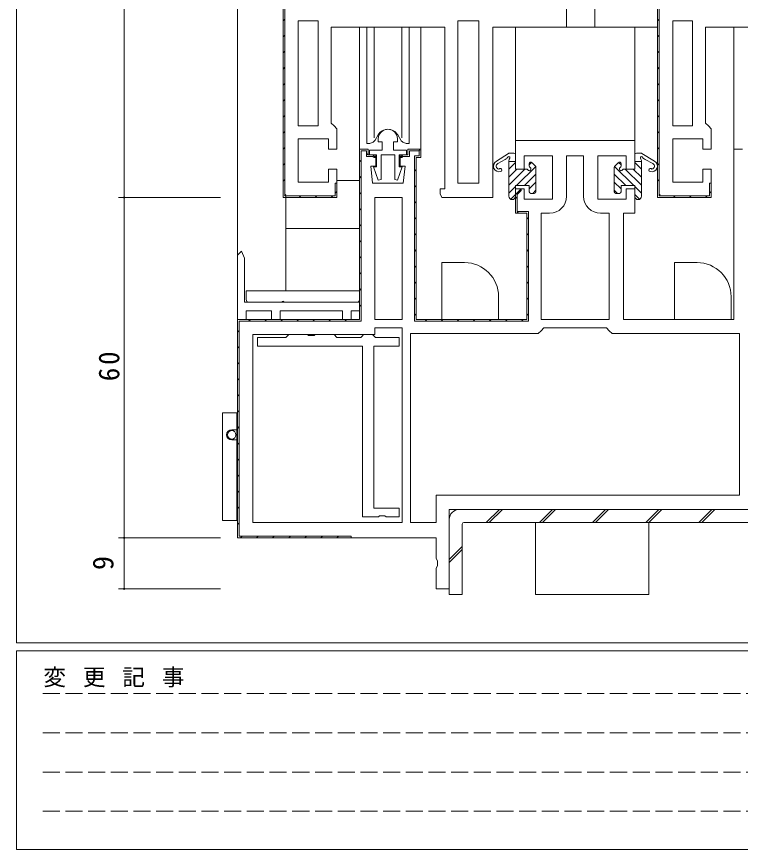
# Model space of a CAD drawing. Units: millimetres on the paper. Extents: x -420 to 373, y -297 to 267.
# Drawn here: x -417.7 to -290.1, y -297 to -150.2 of the extents above; entities that cross this region are included whole.
import ezdxf
from ezdxf.enums import TextEntityAlignment as Align

# ---------------------------------------------------------------- set-up
doc = ezdxf.new("R2010")
doc.units = ezdxf.units.MM
doc.linetypes.add('DASHED3', pattern=[4, 3, -1])
for name, color, linetype, lineweight in [('0-1_YKK_ZWAK', 7, 'Continuous', 9), ('0-3_YKK_12', 2, 'Continuous', 9), ('0-4_YKK_D', 6, 'Continuous', 9), ('0-6_YKK_13', 4, 'Continuous', 9), ('0-7_YKK_11', 7, 'Continuous', 9)]:
    doc.layers.add(name, color=color, linetype=linetype, lineweight=lineweight)
doc.styles.add('ＭＳ ゴシック', font='')
doc.styles.get('ＭＳ ゴシック').set_extended_font_data('MS Gothic')

msp = doc.modelspace()

# ---------------------------------------------------------------- linework, layer by layer
at = {"layer": '0-1_YKK_ZWAK'}
for p, q in [((-417.7, -260.575), (-417.7, 264.425)), ((352.3, -260.575), (-417.7, -260.575)), ((-417.7, -296.975), (-417.7, -261.975)), ((314.5, -261.975), (-417.7, -261.975)), ((-417.7, -296.975), (314.5, -296.975))]:
    msp.add_line(p, q, dxfattribs=at)
at = {"layer": '0-1_YKK_ZWAK', "linetype": 'DASHED3'}
for p, q in [((-413.101, -269.488), (-164.909, -269.488)), ((-413.101, -276.416), (-164.909, -276.416)), ((-413.101, -283.345), (-164.909, -283.345)), ((-413.101, -290.274), (-164.909, -290.274))]:
    msp.add_line(p, q, dxfattribs=at)
at = {"layer": '0-3_YKK_12'}
for p, q in [((-378.746, -192.252), (-378.746, 2.294)), ((-315.761, -152.052), (-315.761, 2.294)), ((-357.246, -174.052), (-357.246, -152.052)), ((-346.446, -174.052), (-346.446, -152.052)), ((-329.746, -172.552), (-329.746, -152.052)), ((-321.236, -152.052), (-304.746, -152.052)), ((-308.746, -172.552), (-308.746, -152.052)), ((-291.246, -174.375), (-291.246, -152.052))]:
    msp.add_line(p, q, dxfattribs=at)
at = {"layer": '0-4_YKK_D'}
for p, q in [((-398.746, -92.052), (-398.746, -182.052)), ((-381.746, -182.052), (-399.746, -182.052)), ((-381.746, -182.052), (-399.746, -182.052)), ((-398.746, -182.052), (-398.746, -242.052)), ((-381.746, -242.052), (-399.746, -242.052)), ((-381.746, -242.052), (-399.746, -242.052)), ((-398.746, -251.052), (-398.746, -242.052)), ((-381.746, -251.052), (-399.746, -251.052))]:
    msp.add_line(p, q, dxfattribs=at)
for centre, start, end in [((-398.746, -182.052), 90, 270), ((-398.746, -182.052), 90, 270), ((-398.746, -182.052), 270, 90), ((-398.746, -182.052), 270, 90), ((-398.746, -242.052), 90, 270), ((-398.746, -242.052), 90, 270), ((-398.746, -242.052), 270, 90), ((-398.746, -242.052), 270, 90), ((-398.746, -251.052), 90, 270), ((-398.746, -251.052), 270, 90)]:
    msp.add_arc(centre, 0.106, start, end, dxfattribs=at)
at = {"layer": '0-6_YKK_13'}
for p, q in [((-355.996, -172.55), (-355.996, -152.052)), ((-354.684, -171.55), (-354.684, -152.052)), ((-349.808, -152.052), (-349.808, -171.55)), ((-348.496, -152.052), (-348.496, -172.55)), ((-353.978, -171.05), (-354.502, -171.957)), ((-350.514, -171.05), (-349.99, -171.957)), ((-355.996, -172.55), (-355.446, -172.55)), ((-355.446, -172.55), (-355.026, -172.396)), ((-349.046, -172.55), (-349.466, -172.396)), ((-349.046, -172.55), (-348.496, -172.55)), ((-333.134, -175.68), (-331.014, -174.293)), ((-330.869, -174.256), (-330.046, -174.256)), ((-329.746, -177.052), (-329.746, -174.556)), ((-308.746, -177.052), (-308.746, -174.556)), ((-307.623, -174.256), (-308.446, -174.256)), ((-305.263, -175.68), (-307.478, -174.293)), ((-331.565, -175.35), (-332.855, -176.099)), ((-330.946, -175.722), (-329.746, -175.722)), ((-330.946, -181.852), (-330.946, -175.722)), ((-329.746, -175.884), (-330.946, -177.084)), ((-326.915, -175.882), (-327.343, -176.31)), ((-326.834, -175.94), (-326.234, -176.54)), ((-311.658, -175.94), (-312.258, -176.54)), ((-311.576, -175.882), (-311.149, -176.31)), ((-307.546, -175.722), (-308.746, -175.722)), ((-308.746, -175.884), (-307.546, -177.084)), ((-307.546, -181.852), (-307.546, -175.722)), ((-306.927, -175.35), (-305.542, -176.099)), ((-328.085, -177.052), (-330.946, -179.913)), ((-329.5, -177.052), (-330.946, -178.499)), ((-327.866, -177.052), (-329.746, -177.052)), ((-326.2, -176.581), (-329.571, -179.952)), ((-327.346, -176.533), (-327.346, -176.152)), ((-326.146, -181.052), (-326.146, -176.752)), ((-312.346, -181.052), (-312.346, -176.752)), ((-312.292, -176.581), (-308.921, -179.952)), ((-311.146, -176.533), (-311.146, -176.152)), ((-310.626, -177.052), (-308.746, -177.052)), ((-310.406, -177.052), (-307.546, -179.913)), ((-308.992, -177.052), (-307.546, -178.499)), ((-361.246, -179.052), (-357.246, -179.052)), ((-357.246, -179.052), (-357.246, -200.052)), ((-326.146, -177.941), (-328.157, -179.952)), ((-312.346, -177.941), (-310.335, -179.952)), ((-329.746, -180.127), (-330.946, -181.327)), ((-327.346, -179.952), (-329.748, -179.952)), ((-329.746, -179.952), (-329.746, -181.852)), ((-326.146, -179.355), (-327.346, -180.555)), ((-327.346, -181.052), (-327.346, -179.952)), ((-312.346, -179.355), (-311.146, -180.555)), ((-311.146, -181.052), (-311.146, -179.952)), ((-311.146, -179.952), (-308.743, -179.952)), ((-308.746, -179.952), (-308.746, -181.852)), ((-308.746, -180.127), (-307.546, -181.327)), ((-370.246, -181.918), (-370.246, -198.552)), ((-329.746, -181.541), (-330.6, -182.396)), ((-326.446, -181.352), (-327.046, -181.352)), ((-326.146, -180.77), (-326.729, -181.352)), ((-312.346, -180.77), (-311.763, -181.352)), ((-312.046, -181.352), (-311.446, -181.352)), ((-308.746, -181.541), (-307.891, -182.396)), ((-370.246, -187.552), (-357.246, -187.552)), ((-342.746, -193.552), (-338.746, -193.552)), ((-342.746, -203.552), (-342.746, -193.552)), ((-301.746, -193.552), (-297.746, -193.552)), ((-301.746, -203.552), (-301.746, -193.552)), ((-377.246, -198.552), (-357.246, -198.552)), ((-377.246, -198.552), (-377.246, -200.052)), ((-332.746, -199.552), (-332.746, -203.552)), ((-291.746, -199.552), (-291.746, -203.552)), ((-376.746, -200.552), (-370.946, -200.552)), ((-370.546, -200.552), (-357.746, -200.552)), ((-334.746, -203.552), (-342.746, -203.552)), ((-332.746, -203.552), (-334.746, -203.552)), ((-293.746, -203.552), (-301.746, -203.552)), ((-291.746, -203.552), (-293.746, -203.552)), ((-381.392, -220.007), (-381.392, -239.007)), ((-378.892, -221.507), (-378.746, -221.507)), ((-379.792, -223.007), (-378.892, -223.007)), ((-379.792, -224.807), (-378.892, -224.807)), ((-260.446, -237.052), (-339.646, -237.052)), ((-334.907, -239.352), (-332.607, -237.052)), ((-334.377, -239.352), (-332.077, -237.052)), ((-325.538, -239.352), (-323.238, -237.052)), ((-325.008, -239.352), (-322.708, -237.052)), ((-316.169, -239.352), (-313.869, -237.052)), ((-315.638, -239.352), (-313.338, -237.052)), ((-306.8, -239.352), (-304.5, -237.052)), ((-306.269, -239.352), (-303.969, -237.052)), ((-297.431, -239.352), (-295.131, -237.052)), ((-296.9, -239.352), (-294.6, -237.052)), ((-381.392, -239.007), (-378.892, -239.007)), ((-378.892, -238.507), (-378.746, -238.507)), ((-341.446, -238.852), (-341.446, -252.052)), ((-339.146, -252.052), (-339.146, -239.652)), ((-260.446, -239.352), (-338.846, -239.352)), ((-326.246, -239.352), (-326.246, -252.052)), ((-341.446, -245.891), (-339.146, -243.591)), ((-341.446, -246.422), (-339.146, -244.122)), ((-339.146, -252.052), (-341.446, -252.052))]:
    msp.add_line(p, q, dxfattribs=at)
for points in [[(-381.392, -220.007), (-378.892, -220.007), (-378.892, -239.007)], [(-306.246, -239.352), (-306.246, -252.052), (-326.246, -252.052)]]:
    msp.add_lwpolyline(points, dxfattribs=at)
msp.add_circle((-379.792, -223.907), 0.75, dxfattribs=at)
for centre, radius, start, end in [((-352.246, -172.05), 2, 30, 149.99998), ((-355.368, -171.457), 1, 290.01273, 329.99998), ((-355.368, -171.457), 1, 316.21162, 329.99998), ((-349.124, -171.457), 1, 210, 249.98726), ((-349.124, -171.457), 1, 210, 223.78836), ((-330.869, -174.556), 0.3, 90, 118.87427), ((-330.046, -174.556), 0.3, 0, 90), ((-308.446, -174.556), 0.3, 90, 180), ((-307.623, -174.556), 0.3, 61.12572, 90), ((-332.651, -176.556), 1, 118.87427, 286.60155), ((-332.651, -176.556), 0.5, 113.99017, 264.81476), ((-331.972, -174.436), 1, 293.99017, 328.73001), ((-330.946, -175.059), 0.2, 326.44269, 148.73001), ((-329.946, -175.722), 1, 146.44269, 180), ((-327.046, -176.152), 0.3, 45, 180), ((-311.446, -176.152), 0.3, 0, 134.99998), ((-307.546, -175.059), 0.2, 31.26997, 213.5573), ((-308.546, -175.722), 1, 0, 33.5573), ((-306.52, -174.436), 1, 211.26997, 246.00981), ((-305.746, -176.556), 1, 253.39844, 61.12572), ((-305.746, -176.556), 0.5, 275.18523, 66.00981), ((-332.451, -177.227), 0.3, 286.60155, 144.81476), ((-327.866, -177.352), 0.3, 30, 90), ((-327.346, -177.052), 0.3, 210, 60), ((-327.046, -176.533), 0.3, 180, 239.99998), ((-326.446, -176.752), 0.3, 0, 45), ((-312.046, -176.752), 0.3, 134.99998, 180), ((-311.146, -177.052), 0.3, 120, 329.99998), ((-311.446, -176.533), 0.3, 300, 0), ((-310.626, -177.352), 0.3, 90, 149.99998), ((-305.946, -177.227), 0.3, 35.18523, 253.39844), ((-330.346, -181.852), 0.6, 180, 0), ((-327.046, -181.052), 0.3, 180, 270), ((-326.446, -181.052), 0.3, 270, 0), ((-312.046, -181.052), 0.3, 180, 270), ((-311.446, -181.052), 0.3, 270, 0), ((-308.146, -181.852), 0.6, 180, 0), ((-338.746, -199.552), 6, 0, 90), ((-297.746, -199.552), 6, 0, 90), ((-376.746, -200.052), 0.5, 180, 270), ((-370.746, -200.552), 0.2, 0, 180), ((-357.746, -200.052), 0.5, 270, 0), ((-379.792, -223.907), 0.9, 90, 270), ((-339.646, -238.852), 1.8, 90, 180), ((-338.846, -239.652), 0.3, 90, 180)]:
    msp.add_arc(centre, radius, start, end, dxfattribs=at)
at = {"layer": '0-7_YKK_11'}
for p, q in [((-370.746, -150.94), (-370.446, -150.64)), ((-368.046, -150.952), (-368.046, -169.452)), ((-336.246, -179.552), (-336.246, -150.952)), ((-304.746, -150.94), (-304.446, -150.64)), ((-302.046, -150.952), (-302.046, -169.452)), ((-370.746, -153.768), (-370.446, -153.468)), ((-304.746, -153.768), (-304.446, -153.468)), ((-370.746, -156.596), (-370.446, -156.296)), ((-304.746, -156.596), (-304.446, -156.296)), ((-370.746, -159.425), (-370.446, -159.125)), ((-304.746, -159.425), (-304.446, -159.125)), ((-370.746, -162.253), (-370.446, -161.953)), ((-304.746, -162.253), (-304.446, -161.953)), ((-370.746, -165.082), (-370.446, -164.782)), ((-304.746, -165.082), (-304.446, -164.782)), ((-370.746, -167.91), (-370.446, -167.61)), ((-304.746, -167.91), (-304.446, -167.61)), ((-370.746, -170.739), (-370.446, -170.439)), ((-304.746, -170.739), (-304.446, -170.439)), ((-370.746, -173.567), (-370.446, -173.267)), ((-355.973, -174.539), (-355.741, -174.307)), ((-346.835, -173.886), (-346.621, -173.672)), ((-304.746, -173.567), (-304.446, -173.267)), ((-370.746, -176.395), (-370.446, -176.095)), ((-357.246, -175.812), (-356.946, -175.512)), ((-347.246, -203.552), (-347.246, -175.052)), ((-304.746, -176.395), (-304.446, -176.095)), ((-347.546, -177.426), (-347.246, -177.126)), ((-370.746, -179.224), (-370.446, -178.924)), ((-357.246, -178.641), (-356.946, -178.341)), ((-304.746, -179.224), (-304.446, -178.924)), ((-347.546, -180.254), (-347.246, -179.954)), ((-370.453, -181.759), (-370.241, -181.547)), ((-367.917, -182.052), (-367.617, -181.752)), ((-365.089, -182.052), (-364.789, -181.752)), ((-362.261, -182.052), (-361.961, -181.752)), ((-361.546, -181.338), (-361.246, -181.038)), ((-357.246, -181.469), (-356.946, -181.169)), ((-329.746, -182.253), (-329.446, -181.953)), ((-304.453, -181.759), (-304.241, -181.547)), ((-301.918, -182.052), (-301.618, -181.752)), ((-299.089, -182.052), (-298.789, -181.752)), ((-296.261, -182.052), (-295.961, -181.752)), ((-295.546, -181.338), (-295.246, -181.038)), ((-349.746, -203.552), (-349.746, -182.052)), ((-347.546, -183.083), (-347.246, -182.783)), ((-357.246, -184.297), (-356.946, -183.998)), ((-329.466, -184.801), (-329.216, -184.552)), ((-314.746, -184.852), (-313.246, -184.852)), ((-313.246, -184.852), (-313.246, -203.552)), ((-347.546, -185.911), (-347.246, -185.611)), ((-327.746, -185.91), (-327.446, -185.61)), ((-357.246, -187.126), (-356.946, -186.826)), ((-347.546, -188.74), (-347.246, -188.44)), ((-327.746, -188.739), (-327.446, -188.439)), ((-357.246, -189.954), (-356.946, -189.654)), ((-347.546, -191.568), (-347.246, -191.268)), ((-327.746, -191.567), (-327.446, -191.267)), ((-357.246, -192.783), (-356.946, -192.483)), ((-347.546, -194.396), (-347.246, -194.096)), ((-327.746, -194.395), (-327.446, -194.095)), ((-357.246, -195.611), (-356.946, -195.311)), ((-357.246, -198.44), (-356.946, -198.14)), ((-347.546, -197.225), (-347.246, -196.925)), ((-327.746, -197.224), (-327.446, -196.924)), ((-357.246, -201.268), (-356.946, -200.968)), ((-347.546, -200.053), (-347.246, -199.753)), ((-327.746, -200.052), (-327.446, -199.752)), ((-378.746, -203.552), (-378.746, -242.052)), ((-376.801, -203.852), (-376.501, -203.552)), ((-373.972, -203.852), (-373.672, -203.552)), ((-371.144, -203.852), (-370.844, -203.552)), ((-368.315, -203.852), (-368.015, -203.552)), ((-365.487, -203.852), (-365.187, -203.552)), ((-362.659, -203.852), (-362.359, -203.552)), ((-359.83, -203.852), (-359.53, -203.552)), ((-347.546, -202.882), (-347.246, -202.582)), ((-345.688, -203.852), (-345.388, -203.552)), ((-342.86, -203.852), (-342.56, -203.552)), ((-340.031, -203.852), (-339.731, -203.552)), ((-337.203, -203.852), (-336.903, -203.552)), ((-334.374, -203.852), (-334.074, -203.552)), ((-331.546, -203.852), (-331.246, -203.552)), ((-328.717, -203.852), (-328.417, -203.552)), ((-327.746, -202.881), (-327.446, -202.581)), ((-349.746, -239.352), (-349.746, -205.052)), ((-378.746, -205.798), (-378.446, -205.497)), ((-378.746, -208.626), (-378.446, -208.326)), ((-378.746, -211.454), (-378.446, -211.154)), ((-378.746, -214.283), (-378.446, -213.983)), ((-378.746, -217.111), (-378.446, -216.811)), ((-378.746, -219.94), (-378.446, -219.64)), ((-378.746, -222.768), (-378.446, -222.468)), ((-378.746, -225.596), (-378.446, -225.296)), ((-378.746, -228.425), (-378.446, -228.125)), ((-378.746, -231.253), (-378.446, -230.953)), ((-378.746, -234.082), (-378.446, -233.782)), ((-378.746, -236.91), (-378.446, -236.61)), ((-341.446, -237.052), (-259.268, -237.052)), ((-378.746, -239.739), (-378.446, -239.439)), ((-378.231, -242.052), (-377.931, -241.752)), ((-375.403, -242.052), (-375.103, -241.752)), ((-372.574, -242.052), (-372.274, -241.752)), ((-369.746, -242.052), (-369.446, -241.752)), ((-366.917, -242.052), (-366.617, -241.752)), ((-364.089, -242.052), (-363.789, -241.752)), ((-361.261, -242.052), (-360.961, -241.752))]:
    msp.add_line(p, q, dxfattribs=at)
for points in [[(-370.746, -92.052), (-370.746, -182.052), (-361.246, -182.052)], [(-370.746, -92.052), (-370.746, -182.052), (-361.246, -182.052)], [(-370.746, -182.052), (-361.246, -182.052), (-361.246, -179.552), (-361.546, -179.552), (-361.546, -181.752), (-370.446, -181.752), (-370.446, -92.352), (-363.046, -92.352), (-363.046, -94.552), (-362.746, -94.552), (-362.746, -92.052), (-370.746, -92.052)], [(-304.746, -92.052), (-304.746, -182.052), (-295.246, -182.052)], [(-304.746, -92.052), (-304.746, -182.052), (-295.246, -182.052)], [(-304.746, -182.052), (-295.246, -182.052), (-295.246, -179.552), (-295.546, -179.552), (-295.546, -181.752), (-304.446, -181.752), (-304.446, -92.352), (-297.046, -92.352), (-297.046, -94.552), (-296.746, -94.552), (-296.746, -92.052), (-304.746, -92.052)], [(-370.746, -182.052), (-361.246, -182.052), (-361.246, -177.052), (-362.746, -177.052), (-362.746, -179.352), (-368.046, -179.352), (-368.046, -171.752), (-362.746, -171.752), (-362.746, -173.552), (-361.246, -173.552), (-361.246, -169.952), (-361.746, -169.452), (-362.246, -168.952), (-362.246, -152.052), (-342.246, -152.052), (-342.246, -180.552), (-343.046, -180.552), (-343.046, -181.449), (-342.764, -182.052), (-333.746, -182.052), (-333.746, -152.052), (-320.746, -152.052), (-320.746, -112.052)], [(-304.746, -182.052), (-295.246, -182.052), (-295.246, -177.052), (-296.746, -177.052), (-296.746, -179.352), (-302.046, -179.352), (-302.046, -171.752), (-296.746, -171.752), (-296.746, -173.552), (-295.246, -173.552), (-295.246, -169.952), (-295.746, -169.452), (-296.246, -168.952), (-296.246, -152.052), (-276.246, -152.052), (-276.246, -180.552), (-277.046, -180.552), (-277.046, -181.449), (-276.765, -182.052), (-267.746, -182.052), (-267.746, -152.052), (-254.746, -152.052), (-254.746, -112.052)], [(-353.946, -171.752), (-353.946, -172.252), (-353.246, -172.252), (-353.246, -173.752), (-355.496, -173.752), (-355.496, -174.552), (-354.246, -174.552), (-354.246, -176.652), (-354.78, -176.652), (-353.943, -178.991), (-353.446, -178.905)], [(-291.246, -173.552), (-291.246, -203.552), (-310.746, -203.552), (-310.746, -184.852), (-308.746, -184.852), (-308.746, -180.552), (-310.246, -180.552), (-310.246, -182.352), (-315.246, -182.352), (-315.246, -174.752), (-310.246, -174.752), (-310.246, -177.052), (-308.746, -177.052), (-308.746, -172.052), (-329.746, -172.052), (-329.746, -177.052), (-328.246, -177.052), (-328.246, -174.752), (-323.246, -174.752), (-323.246, -182.352), (-328.246, -182.352), (-328.246, -180.552), (-329.746, -180.552), (-329.746, -184.852), (-327.746, -184.852), (-327.746, -203.552), (-347.246, -203.552), (-347.246, -175.052), (-346.446, -175.052), (-346.446, -173.552), (-348.746, -173.552), (-348.746, -174.552), (-350.096, -174.552), (-350.096, -176.552), (-349.223, -176.552), (-349.546, -179.552), (-354.946, -179.552), (-355.268, -176.552), (-354.396, -176.552), (-354.396, -174.552)], [(-353.446, -178.905), (-353.446, -174.552), (-351.046, -174.552), (-351.046, -178.905), (-350.548, -178.991), (-349.712, -176.652), (-350.246, -176.652), (-350.246, -174.552), (-348.996, -174.552), (-348.996, -173.752), (-351.246, -173.752), (-351.246, -172.252), (-350.546, -172.252), (-350.546, -171.752)], [(-354.396, -174.552), (-355.746, -174.552), (-355.746, -173.552), (-357.246, -173.552), (-357.246, -203.552), (-378.746, -203.552), (-378.746, -242.052), (-343.746, -242.052), (-343.746, -245.686), (-343.496, -246.119), (-343.496, -246.985), (-343.746, -247.418), (-343.746, -251.052), (-341.446, -251.052), (-341.446, -237.052)], [(-289.746, -173.552), (-291.246, -173.552)], [(-320.746, -181.852), (-320.746, -174.752), (-317.746, -174.752), (-317.746, -181.852)], [(-313.246, -184.852), (-313.246, -203.552), (-325.246, -203.552), (-325.246, -184.852), (-323.746, -184.852)], [(-341.446, -237.052), (-259.268, -237.052)]]:
    msp.add_lwpolyline(points, dxfattribs=at)
for points in [[(-368.046, -150.952), (-368.046, -169.452), (-364.546, -169.452), (-364.546, -150.952)], [(-336.246, -179.552), (-336.246, -150.952), (-339.946, -150.952), (-339.946, -179.552)], [(-302.046, -150.952), (-302.046, -169.452), (-298.546, -169.452), (-298.546, -150.952)], [(-378.746, -203.552), (-378.746, -242.052), (-358.746, -242.052), (-358.746, -241.752), (-378.446, -241.752), (-378.446, -203.852), (-356.946, -203.852), (-356.946, -173.852), (-356.046, -173.852), (-356.046, -174.852), (-354.896, -174.852), (-354.696, -175.052), (-354.396, -175.052), (-354.896, -174.552), (-355.746, -174.552), (-355.746, -173.552), (-357.246, -173.552), (-357.246, -203.552)], [(-347.246, -203.552), (-347.246, -175.052), (-346.446, -175.052), (-346.446, -173.552), (-348.746, -173.552), (-348.746, -174.552), (-349.596, -174.552), (-350.096, -175.052), (-349.796, -175.052), (-349.596, -174.852), (-348.446, -174.852), (-348.446, -173.852), (-346.746, -173.852), (-346.746, -174.752), (-347.546, -174.752), (-347.546, -203.852), (-327.446, -203.852), (-327.446, -184.552), (-329.446, -184.552), (-329.446, -181.552), (-328.746, -180.852), (-328.746, -180.552), (-329.746, -181.552), (-329.746, -184.852), (-327.746, -184.852), (-327.746, -203.552)], [(-349.746, -203.552), (-349.746, -182.052), (-354.546, -182.052), (-354.546, -203.552)], [(-377.546, -200.552), (-357.246, -200.552), (-357.246, -202.052), (-358.746, -202.052), (-358.746, -203.552), (-360.246, -203.552), (-360.246, -202.052), (-371.246, -202.052), (-371.246, -203.552), (-372.746, -203.552), (-372.746, -202.052), (-377.246, -202.052), (-377.246, -203.552), (-378.746, -203.552), (-378.746, -192.252), (-378.046, -191.552), (-377.546, -192.742)], [(-349.746, -239.352), (-349.746, -205.052), (-354.546, -205.052), (-354.546, -206.252), (-376.046, -206.252), (-376.046, -239.352)], [(-343.746, -234.552), (-290.246, -234.552), (-290.246, -206.052), (-312.746, -206.052), (-313.246, -205.552), (-313.746, -205.052), (-324.746, -205.052), (-325.246, -205.552), (-325.746, -206.052), (-348.246, -206.052), (-348.246, -239.352), (-343.746, -239.352)], [(-356.746, -208.252), (-356.746, -238.352), (-353.917, -238.352), (-353.725, -238.209), (-352.767, -238.209), (-352.575, -238.352), (-350.246, -238.352), (-350.246, -236.852), (-354.746, -236.852), (-354.746, -208.252), (-350.246, -208.252), (-350.246, -206.752), (-354.446, -206.752), (-354.746, -206.452), (-354.946, -206.252), (-356.546, -206.252), (-356.746, -206.452), (-357.046, -206.752), (-361.246, -206.752), (-361.746, -206.252), (-365.075, -206.252), (-365.267, -206.395), (-366.225, -206.395), (-366.417, -206.252), (-369.746, -206.252), (-370.246, -206.752), (-375.246, -206.752), (-375.246, -208.252)]]:
    msp.add_lwpolyline(points, close=True, dxfattribs=at)
for centre, radius, start, end in [((-352.246, -171.752), 1.7, 359.99998, 180), ((-323.746, -181.852), 3, 270, 359.99998), ((-314.746, -181.852), 3, 180, 269.99998)]:
    msp.add_arc(centre, radius, start, end, dxfattribs=at)

# ---------------------------------------------------------------- texts
at = {"layer": '0-1_YKK_ZWAK', "insert": (-412.986, -268.422), "char_height": 2.933, "attachment_point": 7, "style": 'ＭＳ ゴシック'}
msp.add_mtext('\\T1.16;変\\~更\\~記\\~事', dxfattribs=at)
at = {"layer": '0-4_YKK_D', "color": 3, "style": 'ＭＳ ゴシック'}
msp.add_text('9', height=3.666, rotation=90, dxfattribs=at).set_placement((-399.546, -247.752), align=Align.BOTTOM_LEFT)
at = {"layer": '0-4_YKK_D', "color": 3, "insert": (-399.546, -214.452), "char_height": 3.666, "attachment_point": 7, "rotation": 90, "style": 'ＭＳ ゴシック'}
msp.add_mtext('\\T1.21;\\W0.95;60', dxfattribs=at)

doc.saveas('drawing.dxf')
